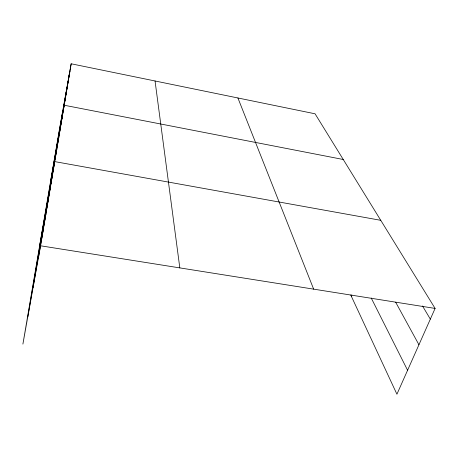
<?xml version="1.0" encoding="UTF-8"?>
<svg xmlns="http://www.w3.org/2000/svg" width="458" height="458" viewBox="0 0 458 458"><rect width="100%" height="100%" fill="white"/><g stroke="black" fill="none" stroke-linecap="round" stroke-linejoin="round"><path stroke-width="0.69" d="M33.062 287.567L66.141 91.944M38.358 258.117L69.696 72.032M71.167 63.782L59.162 131.022L22.9 344.095L40.573 245.791L71.167 63.782L315.064 113.796L435.1 308.423L396.926 394.218L350.754 295.009M27.812 316.776L62.563 111.998M68.419 79.606L69.925 71.173M67.074 87.604L68.614 78.971M65.649 96.06L67.229 87.22M64.143 105.014L65.763 95.957M50.746 180.486L64.2 105.231L343.248 159.493M60.845 124.599L62.546 115.084M59.036 135.345L60.782 125.578M57.101 146.806L58.899 136.782M55.04 159.063L56.884 148.764M39.445 246.873L54.725 161.605L380.764 220.321M50.798 184.242L52.744 173.399M48.634 197.083L50.632 185.965M46.327 210.789L48.371 199.39M43.853 225.462L45.955 213.766M41.203 241.194L43.361 229.195M351.355 296.292L351.87 294.958M40.573 245.791L435.1 308.423M422.499 305.961L430.337 319.129M395.66 302.194L418.933 344.754M371.22 297.998L407.58 370.27M237.908 97.978L313.65 289.141M155.05 80.986L179.817 267.896"/></g></svg>
